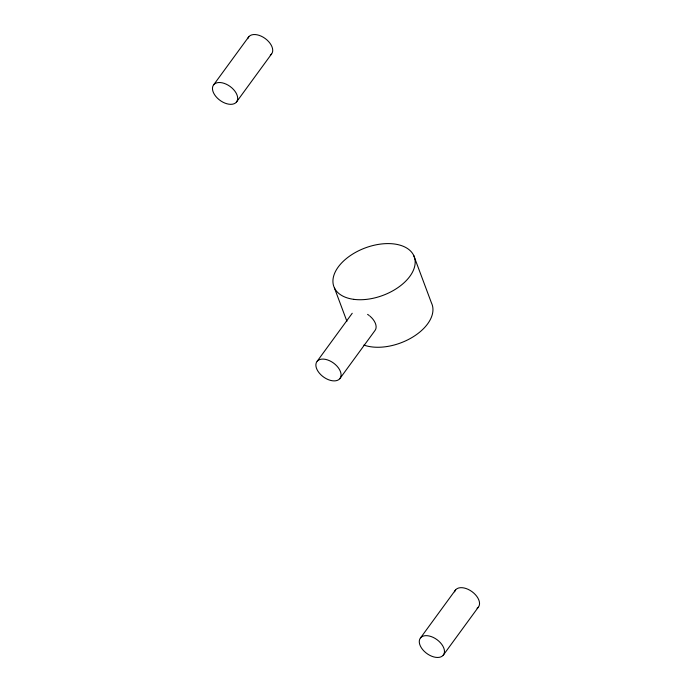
<?xml version="1.0" encoding="UTF-8"?>
<svg xmlns="http://www.w3.org/2000/svg" width="692" height="692" viewBox="0 0 692 692"><rect width="100%" height="100%" fill="white"/><g stroke="black" fill="none" stroke-linecap="round" stroke-linejoin="round"><path stroke-width="1.04" d="M213.767 84.684L248.826 36.702M236.37 102.165A14.29 8.581 36.1 0 0 224.26 83.395A14.29 8.581 36.1 0 0 214.581 94.718A14.29 8.581 36.1 0 0 236.37 102.165L271.42 54.175M317.178 361.259L352.228 313.268M339.772 378.732A14.29 8.581 36.1 0 0 327.662 359.961A14.29 8.581 36.1 0 0 317.991 371.284A14.29 8.581 36.1 0 0 339.772 378.732L374.822 330.741A14.29 8.581 36.1 0 0 369.839 316.054M420.58 637.825L455.63 589.835M443.174 655.298A14.29 8.581 36.1 0 0 431.064 636.528A14.29 8.581 36.1 0 0 421.393 647.859A14.29 8.581 36.1 0 0 443.174 655.298L478.233 607.317M413.678 255.383L431.453 302.923A42.878 25.327 -20.5 0 1 413.245 336.762A42.878 25.327 -20.5 0 1 363.88 345.057M334.426 287.941L346.908 321.313M247.762 38.691A14.29 8.581 36.1 0 1 265.209 38.527A14.29 8.581 36.1 0 1 270.278 55.178M454.575 591.824A14.29 8.581 36.1 0 1 472.022 591.66A14.29 8.581 36.1 0 1 477.082 608.32M367.59 314.384A14.29 8.581 36.1 0 1 369.113 315.465M353.828 299.351A42.878 25.327 -20.5 0 0 415.183 261.861A42.878 25.327 -20.5 0 0 353.145 253.782A42.878 25.327 -20.5 0 0 353.828 299.351"/></g></svg>
